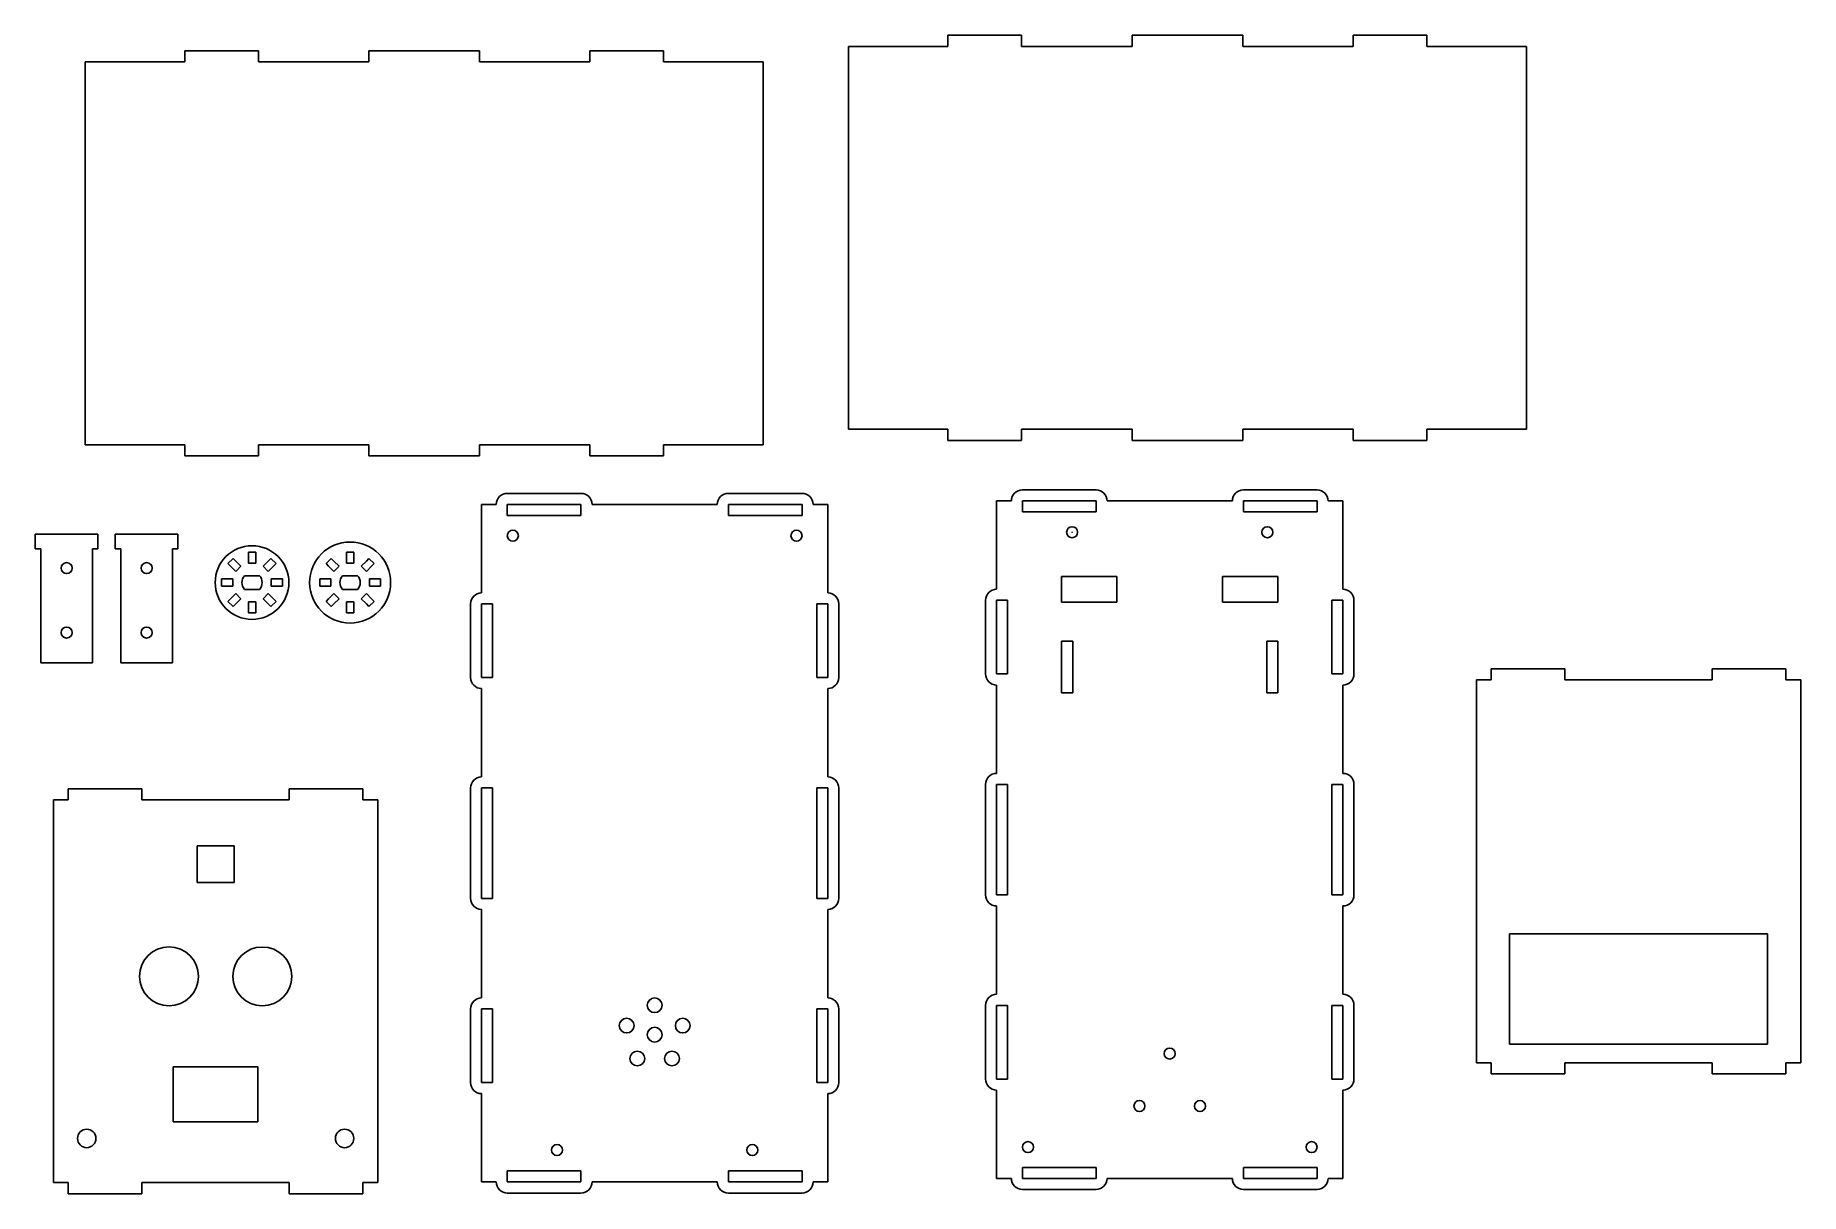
# Model space of a CAD drawing. Header units: millimetres. Extents: x 3 to 482, y 4 to 319.
import ezdxf

# ---------------------------------------------------------------- set-up
doc = ezdxf.new("R2010")
doc.units = ezdxf.units.MM
doc.header["$MEASUREMENT"] = 0

msp = doc.modelspace()

# ---------------------------------------------------------------- linework, layer by layer
for p, q in [((250.3, 316.01), (250.3, 319.01)), ((250.3, 319.01), (270.3, 319.01)), ((270.3, 319.01), (270.3, 316.01)), ((300.3, 316.01), (300.3, 319.01)), ((300.3, 319.01), (330.3, 319.01)), ((330.3, 319.01), (330.3, 316.01)), ((360.3, 316.01), (360.3, 319.01)), ((360.3, 319.01), (380.3, 319.01)), ((380.3, 319.01), (380.3, 316.01)), ((43.1, 311.83), (16.1, 311.83)), ((16.1, 207.83), (16.1, 311.83)), ((43.1, 311.83), (43.1, 314.83)), ((43.1, 314.83), (63.1, 314.83)), ((63.1, 314.83), (63.1, 311.83)), ((63.1, 311.83), (93.1, 311.83)), ((93.1, 311.83), (93.1, 314.83)), ((93.1, 314.83), (123.1, 314.83)), ((123.1, 314.83), (123.1, 311.83)), ((123.1, 311.83), (153.1, 311.83)), ((153.1, 311.83), (153.1, 314.83)), ((153.1, 314.83), (173.1, 314.83)), ((173.1, 314.83), (173.1, 311.83)), ((173.1, 311.83), (200.1, 311.83)), ((200.1, 207.83), (200.1, 311.83)), ((250.3, 316.01), (223.3, 316.01)), ((223.3, 212.01), (223.3, 316.01)), ((270.3, 316.01), (300.3, 316.01)), ((330.3, 316.01), (360.3, 316.01)), ((380.3, 316.01), (407.3, 316.01)), ((407.3, 212.01), (407.3, 316.01)), ((250.3, 212.01), (223.3, 212.01)), ((250.3, 212.01), (250.3, 209.01)), ((270.3, 209.01), (270.3, 212.01)), ((270.3, 212.01), (300.3, 212.01)), ((300.3, 212.01), (300.3, 209.01)), ((330.3, 209.01), (330.3, 212.01)), ((330.3, 212.01), (360.3, 212.01)), ((360.3, 212.01), (360.3, 209.01)), ((380.3, 209.01), (380.3, 212.01)), ((380.3, 212.01), (407.3, 212.01)), ((43.1, 207.83), (16.1, 207.83)), ((43.1, 207.83), (43.1, 204.83)), ((63.1, 204.83), (63.1, 207.83)), ((63.1, 207.83), (93.1, 207.83)), ((93.1, 207.83), (93.1, 204.83)), ((123.1, 204.83), (123.1, 207.83)), ((123.1, 207.83), (153.1, 207.83)), ((153.1, 207.83), (153.1, 204.83)), ((173.1, 204.83), (173.1, 207.83)), ((173.1, 207.83), (200.1, 207.83)), ((250.3, 209.01), (270.3, 209.01)), ((300.3, 209.01), (330.3, 209.01)), ((360.3, 209.01), (380.3, 209.01)), ((43.1, 204.83), (63.1, 204.83)), ((93.1, 204.83), (123.1, 204.83)), ((153.1, 204.83), (173.1, 204.83)), ((130.68, 194.6), (150.68, 194.6)), ((210.68, 194.6), (190.68, 194.6)), ((267.5, 192.56), (263.5, 192.56)), ((263.5, 192.56), (263.5, 168.56)), ((267.5, 192.56), (267.5, 192.56)), ((270.5, 195.56), (290.5, 195.56)), ((270.5, 189.56), (270.5, 192.56)), ((270.5, 192.56), (290.5, 192.56)), ((290.5, 192.56), (290.5, 189.56)), ((293.5, 192.56), (293.5, 192.56)), ((293.5, 192.56), (327.5, 192.56)), ((327.5, 192.56), (327.5, 192.56)), ((350.5, 195.56), (330.5, 195.56)), ((330.5, 192.56), (330.5, 189.56)), ((350.5, 192.56), (330.5, 192.56)), ((350.5, 189.56), (350.5, 192.56)), ((353.5, 192.56), (357.5, 192.56)), ((357.5, 192.56), (357.5, 168.56)), ((127.68, 191.6), (123.68, 191.6)), ((123.68, 191.6), (123.68, 167.6)), ((127.68, 191.6), (127.68, 191.6)), ((130.68, 188.6), (130.68, 191.6)), ((130.68, 191.6), (150.68, 191.6)), ((150.68, 188.6), (130.68, 188.6)), ((150.68, 191.6), (150.68, 188.6)), ((153.68, 191.6), (153.68, 191.6)), ((153.68, 191.6), (187.68, 191.6)), ((187.68, 191.6), (187.68, 191.6)), ((190.68, 191.6), (190.68, 188.6)), ((210.68, 191.6), (190.68, 191.6)), ((190.68, 188.6), (210.68, 188.6)), ((210.68, 188.6), (210.68, 191.6)), ((213.68, 191.6), (217.68, 191.6)), ((217.68, 191.6), (217.68, 167.6)), ((290.5, 189.56), (270.5, 189.56)), ((330.5, 189.56), (350.5, 189.56)), ((2.55, 183.56), (19.55, 183.56)), ((2.55, 179.56), (2.55, 183.56)), ((19.55, 183.56), (19.55, 179.56)), ((24.26, 183.56), (41.26, 183.56)), ((24.26, 179.56), (24.26, 183.56)), ((41.26, 183.56), (41.26, 179.56)), ((283.96, 184.06), (284.05, 184.06)), ((284, 184.02), (284, 184.11)), ((4.05, 179.56), (2.55, 179.56)), ((4.05, 148.56), (4.05, 179.56)), ((19.55, 179.56), (18.05, 179.56)), ((18.05, 179.56), (18.05, 148.56)), ((25.76, 179.56), (24.26, 179.56)), ((25.76, 148.56), (25.76, 179.56)), ((41.26, 179.56), (39.76, 179.56)), ((39.76, 179.56), (39.76, 148.56)), ((60.38, 177.64), (60.38, 178.64)), ((60.38, 178.64), (62.38, 178.64)), ((60.38, 177.64), (60.38, 175.64)), ((62.38, 178.64), (62.38, 177.64)), ((62.38, 175.64), (62.38, 177.64)), ((87, 177.64), (87, 178.64)), ((87, 178.64), (89, 178.64)), ((87, 177.64), (87, 175.64)), ((89, 178.64), (89, 177.64)), ((89, 175.64), (89, 177.64)), ((54.84, 175.52), (56.26, 176.93)), ((55.55, 174.81), (54.84, 175.52)), ((55.55, 174.81), (56.96, 173.4)), ((56.26, 176.93), (56.96, 176.22)), ((58.38, 174.81), (56.96, 176.22)), ((56.96, 173.4), (58.38, 174.81)), ((60.38, 175.64), (62.38, 175.64)), ((65.79, 176.22), (64.38, 174.81)), ((64.38, 174.81), (65.79, 173.4)), ((65.79, 176.22), (66.5, 176.93)), ((65.79, 173.4), (67.21, 174.81)), ((66.5, 176.93), (67.91, 175.52)), ((67.91, 175.52), (67.21, 174.81)), ((81.47, 175.52), (82.88, 176.93)), ((82.17, 174.81), (81.47, 175.52)), ((82.17, 174.81), (83.59, 173.4)), ((82.88, 176.93), (83.59, 176.22)), ((85, 174.81), (83.59, 176.22)), ((83.59, 173.4), (85, 174.81)), ((87, 175.64), (89, 175.64)), ((92.42, 176.22), (91, 174.81)), ((91, 174.81), (92.42, 173.4)), ((92.42, 176.22), (93.12, 176.93)), ((92.42, 173.4), (93.83, 174.81)), ((93.12, 176.93), (94.54, 175.52)), ((94.54, 175.52), (93.83, 174.81)), ((53.13, 169.39), (53.13, 171.39)), ((53.13, 171.39), (54.13, 171.39)), ((54.13, 169.39), (53.13, 169.39)), ((56.13, 171.39), (54.13, 171.39)), ((54.13, 169.39), (56.13, 169.39)), ((56.13, 169.39), (56.13, 171.39)), ((59.34, 172.24), (63.41, 172.24)), ((59.34, 168.54), (63.41, 168.54)), ((68.62, 171.39), (66.62, 171.39)), ((66.62, 171.39), (66.62, 169.39)), ((66.62, 169.39), (68.62, 169.39)), ((68.62, 171.39), (69.62, 171.39)), ((69.62, 169.39), (68.62, 169.39)), ((69.62, 171.39), (69.62, 169.39)), ((79.76, 169.39), (79.76, 171.39)), ((79.76, 171.39), (80.76, 171.39)), ((80.76, 169.39), (79.76, 169.39)), ((82.76, 171.39), (80.76, 171.39)), ((80.76, 169.39), (82.76, 169.39)), ((82.76, 169.39), (82.76, 171.39)), ((85.97, 172.24), (90.04, 172.24)), ((85.97, 168.54), (90.04, 168.54)), ((95.25, 171.39), (93.25, 171.39)), ((93.25, 171.39), (93.25, 169.39)), ((93.25, 169.39), (95.25, 169.39)), ((95.25, 171.39), (96.25, 171.39)), ((96.25, 169.39), (95.25, 169.39)), ((96.25, 171.39), (96.25, 169.39)), ((263.5, 168.56), (263.5, 168.56)), ((281.15, 165.06), (281.15, 172.06)), ((281.15, 172.06), (286.15, 172.06)), ((286.15, 172.06), (291.15, 172.06)), ((291.15, 172.06), (296.15, 172.06)), ((296.15, 172.06), (296.15, 168.56)), ((296.15, 168.56), (296.15, 165.06)), ((329.85, 172.06), (324.85, 172.06)), ((324.85, 172.06), (324.85, 165.06)), ((334.85, 172.06), (329.85, 172.06)), ((339.85, 172.06), (334.85, 172.06)), ((339.85, 165.06), (339.85, 172.06)), ((357.5, 168.56), (357.5, 168.56)), ((54.84, 165.27), (55.55, 165.98)), ((56.26, 163.86), (54.84, 165.27)), ((56.96, 167.39), (55.55, 165.98)), ((56.96, 164.57), (56.26, 163.86)), ((58.38, 165.98), (56.96, 167.39)), ((56.96, 164.57), (58.38, 165.98)), ((62.38, 165.15), (60.38, 165.15)), ((60.38, 165.15), (60.38, 163.15)), ((60.38, 162.15), (60.38, 163.15)), ((62.38, 163.15), (62.38, 165.15)), ((62.38, 163.15), (62.38, 162.15)), ((65.79, 167.39), (64.38, 165.98)), ((64.38, 165.98), (65.79, 164.57)), ((67.21, 165.98), (65.79, 167.39)), ((66.5, 163.86), (65.79, 164.57)), ((67.91, 165.27), (66.5, 163.86)), ((67.21, 165.98), (67.91, 165.27)), ((81.47, 165.27), (82.17, 165.98)), ((82.88, 163.86), (81.47, 165.27)), ((83.59, 167.39), (82.17, 165.98)), ((83.59, 164.57), (82.88, 163.86)), ((85, 165.98), (83.59, 167.39)), ((83.59, 164.57), (85, 165.98)), ((89, 165.15), (87, 165.15)), ((87, 165.15), (87, 163.15)), ((87, 162.15), (87, 163.15)), ((89, 163.15), (89, 165.15)), ((89, 163.15), (89, 162.15)), ((92.42, 167.39), (91, 165.98)), ((91, 165.98), (92.42, 164.57)), ((93.83, 165.98), (92.42, 167.39)), ((93.12, 163.86), (92.42, 164.57)), ((94.54, 165.27), (93.12, 163.86)), ((93.83, 165.98), (94.54, 165.27)), ((120.68, 144.6), (120.68, 164.6)), ((123.68, 167.6), (123.68, 167.6)), ((123.68, 164.6), (123.68, 144.6)), ((126.68, 164.6), (123.68, 164.6)), ((126.68, 144.6), (126.68, 164.6)), ((214.68, 144.6), (214.68, 164.6)), ((214.68, 164.6), (217.68, 164.6)), ((217.68, 167.6), (217.68, 167.6)), ((217.68, 164.6), (217.68, 144.6)), ((220.68, 144.6), (220.68, 164.6)), ((260.5, 145.56), (260.5, 165.56)), ((263.5, 165.56), (263.5, 145.56)), ((266.5, 165.56), (263.5, 165.56)), ((266.5, 145.56), (266.5, 165.56)), ((286.15, 165.06), (281.15, 165.06)), ((286.15, 165.06), (291.15, 165.06)), ((296.15, 165.06), (291.15, 165.06)), ((324.85, 165.06), (329.85, 165.06)), ((334.85, 165.06), (329.85, 165.06)), ((334.85, 165.06), (339.85, 165.06)), ((354.5, 145.56), (354.5, 165.56)), ((354.5, 165.56), (357.5, 165.56)), ((357.5, 165.56), (357.5, 145.56)), ((360.5, 145.56), (360.5, 165.56)), ((62.38, 162.15), (60.38, 162.15)), ((89, 162.15), (87, 162.15)), ((281.15, 147.46), (281.15, 154.46)), ((281.15, 154.46), (284.15, 154.46)), ((284.15, 154.46), (284.15, 140.46)), ((339.85, 154.46), (336.85, 154.46)), ((336.85, 154.46), (336.85, 140.46)), ((339.85, 147.46), (339.85, 154.46)), ((18.05, 148.56), (4.05, 148.56)), ((39.76, 148.56), (25.76, 148.56)), ((123.68, 144.6), (126.68, 144.6)), ((217.68, 144.6), (214.68, 144.6)), ((263.5, 145.56), (266.5, 145.56)), ((281.15, 140.46), (281.15, 147.46)), ((339.85, 140.46), (339.85, 147.46)), ((357.5, 145.56), (354.5, 145.56)), ((393.77, 39.99), (393.77, 143.99)), ((397.77, 143.99), (393.77, 143.99)), ((417.77, 146.99), (397.77, 146.99)), ((397.77, 146.99), (397.77, 143.99)), ((417.77, 143.99), (417.77, 146.99)), ((457.77, 143.99), (417.77, 143.99)), ((477.77, 146.99), (457.77, 146.99)), ((457.77, 146.99), (457.77, 143.99)), ((477.77, 143.99), (477.77, 146.99)), ((477.77, 143.99), (481.77, 143.99)), ((481.77, 39.99), (481.77, 143.99)), ((123.68, 117.6), (123.68, 141.6)), ((123.68, 141.6), (123.68, 141.6)), ((217.68, 117.6), (217.68, 141.6)), ((217.68, 141.6), (217.68, 141.6)), ((263.5, 118.56), (263.5, 142.56)), ((263.5, 142.56), (263.5, 142.56)), ((284.15, 140.46), (281.15, 140.46)), ((336.85, 140.46), (339.85, 140.46)), ((357.5, 118.56), (357.5, 142.56)), ((357.5, 142.56), (357.5, 142.56)), ((123.68, 117.6), (123.68, 117.6)), ((217.68, 117.6), (217.68, 117.6)), ((260.5, 85.56), (260.5, 115.56)), ((263.5, 118.56), (263.5, 118.56)), ((263.5, 100.56), (263.5, 115.56)), ((266.5, 115.56), (263.5, 115.56)), ((266.5, 85.56), (266.5, 115.56)), ((354.5, 85.56), (354.5, 115.56)), ((354.5, 115.56), (357.5, 115.56)), ((357.5, 118.56), (357.5, 118.56)), ((357.5, 100.56), (357.5, 115.56)), ((360.5, 85.56), (360.5, 115.56)), ((11.5, 111.41), (7.5, 111.41)), ((7.5, 111.41), (7.5, 7.41)), ((31.5, 114.41), (11.5, 114.41)), ((11.5, 114.41), (11.5, 111.41)), ((31.5, 111.41), (31.5, 114.41)), ((71.5, 111.41), (31.5, 111.41)), ((91.5, 114.41), (71.5, 114.41)), ((71.5, 114.41), (71.5, 111.41)), ((91.5, 111.41), (91.5, 114.41)), ((91.5, 111.41), (95.5, 111.41)), ((95.5, 111.41), (95.5, 7.41)), ((120.68, 84.6), (120.68, 114.6)), ((123.68, 99.6), (123.68, 114.6)), ((126.68, 114.6), (123.68, 114.6)), ((126.68, 84.6), (126.68, 114.6)), ((214.68, 84.6), (214.68, 114.6)), ((214.68, 114.6), (217.68, 114.6)), ((217.68, 99.6), (217.68, 114.6)), ((220.68, 84.6), (220.68, 114.6)), ((46.5, 88.91), (46.5, 98.91)), ((46.5, 98.91), (56.5, 98.91)), ((56.5, 98.91), (56.5, 88.91)), ((123.68, 99.6), (123.68, 84.6)), ((217.68, 99.6), (217.68, 84.6)), ((263.5, 100.56), (263.5, 85.56)), ((357.5, 100.56), (357.5, 85.56)), ((56.5, 88.91), (46.5, 88.91)), ((123.68, 84.6), (126.68, 84.6)), ((123.68, 57.6), (123.68, 81.6)), ((123.68, 81.6), (123.68, 81.6)), ((217.68, 84.6), (214.68, 84.6)), ((217.68, 57.6), (217.68, 81.6)), ((217.68, 81.6), (217.68, 81.6)), ((263.5, 85.56), (266.5, 85.56)), ((263.5, 58.56), (263.5, 82.56)), ((263.5, 82.56), (263.5, 82.56)), ((357.5, 85.56), (354.5, 85.56)), ((357.5, 58.56), (357.5, 82.56)), ((357.5, 82.56), (357.5, 82.56)), ((472.77, 74.99), (402.77, 74.99)), ((402.77, 74.99), (402.77, 44.99)), ((472.77, 44.99), (472.77, 74.99)), ((123.68, 57.6), (123.68, 57.6)), ((217.68, 57.6), (217.68, 57.6)), ((263.5, 58.56), (263.5, 58.56)), ((357.5, 58.56), (357.5, 58.56)), ((120.68, 34.6), (120.68, 54.6)), ((126.68, 54.6), (123.68, 54.6)), ((123.68, 54.6), (123.68, 34.6)), ((126.68, 34.6), (126.68, 54.6)), ((214.68, 54.6), (217.68, 54.6)), ((214.68, 34.6), (214.68, 54.6)), ((217.68, 54.6), (217.68, 34.6)), ((220.68, 34.6), (220.68, 54.6)), ((260.5, 35.56), (260.5, 55.56)), ((266.5, 55.56), (263.5, 55.56)), ((263.5, 55.56), (263.5, 35.56)), ((266.5, 35.56), (266.5, 55.56)), ((354.5, 55.56), (357.5, 55.56)), ((354.5, 35.56), (354.5, 55.56)), ((357.5, 55.56), (357.5, 35.56)), ((360.5, 35.56), (360.5, 55.56)), ((402.77, 44.99), (472.77, 44.99)), ((40, 38.91), (63, 38.91)), ((40, 23.91), (40, 38.91)), ((63, 38.91), (63, 23.91)), ((397.77, 39.99), (393.77, 39.99)), ((397.77, 39.99), (397.77, 36.99)), ((417.77, 36.99), (417.77, 39.99)), ((417.77, 39.99), (457.77, 39.99)), ((457.77, 39.99), (457.77, 36.99)), ((477.77, 36.99), (477.77, 39.99)), ((477.77, 39.99), (481.77, 39.99)), ((123.68, 34.6), (126.68, 34.6)), ((217.68, 34.6), (214.68, 34.6)), ((263.5, 35.56), (266.5, 35.56)), ((357.5, 35.56), (354.5, 35.56)), ((397.77, 36.99), (417.77, 36.99)), ((457.77, 36.99), (477.77, 36.99)), ((123.68, 7.6), (123.68, 31.6)), ((217.68, 31.6), (217.68, 31.6)), ((217.68, 7.6), (217.68, 31.6)), ((263.5, 8.56), (263.5, 32.56)), ((357.5, 32.56), (357.5, 32.56)), ((357.5, 8.56), (357.5, 32.56)), ((63, 23.91), (40, 23.91)), ((150.68, 10.6), (130.68, 10.6)), ((130.68, 10.6), (130.68, 7.6)), ((150.68, 7.6), (150.68, 10.6)), ((190.68, 7.6), (190.68, 10.6)), ((190.68, 10.6), (210.68, 10.6)), ((210.68, 10.6), (210.68, 7.6)), ((290.5, 11.56), (270.5, 11.56)), ((270.5, 11.56), (270.5, 8.56)), ((290.5, 8.56), (290.5, 11.56)), ((330.5, 8.56), (330.5, 11.56)), ((330.5, 11.56), (350.5, 11.56)), ((350.5, 11.56), (350.5, 8.56)), ((11.5, 7.41), (7.5, 7.41)), ((11.5, 7.41), (11.5, 4.41)), ((31.5, 4.41), (31.5, 7.41)), ((31.5, 7.41), (71.5, 7.41)), ((71.5, 7.41), (71.5, 4.41)), ((91.5, 4.41), (91.5, 7.41)), ((91.5, 7.41), (95.5, 7.41)), ((127.68, 7.6), (123.68, 7.6)), ((130.68, 7.6), (150.68, 7.6)), ((153.68, 7.6), (153.68, 7.6)), ((153.68, 7.6), (187.68, 7.6)), ((187.68, 7.6), (187.68, 7.6)), ((210.68, 7.6), (190.68, 7.6)), ((213.68, 7.6), (213.68, 7.6)), ((213.68, 7.6), (217.68, 7.6)), ((267.5, 8.56), (263.5, 8.56)), ((270.5, 8.56), (290.5, 8.56)), ((290.5, 5.56), (270.5, 5.56)), ((293.5, 8.56), (293.5, 8.56)), ((293.5, 8.56), (327.5, 8.56)), ((327.5, 8.56), (327.5, 8.56)), ((350.5, 8.56), (330.5, 8.56)), ((330.5, 5.56), (350.5, 5.56)), ((353.5, 8.56), (353.5, 8.56)), ((353.5, 8.56), (357.5, 8.56)), ((11.5, 4.41), (31.5, 4.41)), ((71.5, 4.41), (91.5, 4.41)), ((150.68, 4.6), (130.68, 4.6)), ((190.68, 4.6), (210.68, 4.6))]:
    msp.add_line(p, q)
for centre, radius in [((132.18, 183.1), 1.5), ((209.18, 183.1), 1.5), ((284, 184.06), 1.5), ((337, 184.06), 1.5), ((61.38, 170.39), 10), ((88, 170.39), 11), ((11.05, 174.31), 1.5), ((32.76, 174.31), 1.5), ((11.05, 156.81), 1.5), ((32.76, 156.81), 1.5), ((38.85, 63.44), 8), ((64.15, 63.41), 8), ((170.68, 55.6), 2), ((163.07, 50.07), 2), ((170.68, 47.6), 2), ((178.29, 50.07), 2), ((310.5, 42.47), 1.5), ((165.97, 41.12), 2), ((175.38, 41.12), 2), ((302.27, 28.22), 1.5), ((318.73, 28.22), 1.5), ((16.5, 19.41), 2.5), ((86.5, 19.41), 2.5), ((144.18, 16.26), 1.5), ((197.18, 16.26), 1.5), ((272, 17.06), 1.5), ((349, 17.06), 1.5)]:
    msp.add_circle(centre, radius)
for centre, radius, start, end in [((130.68, 191.6), 3, 90, 180), ((150.68, 191.6), 3, 0, 90), ((190.68, 191.6), 3, 90, 180), ((210.68, 191.6), 3, 0, 90), ((270.5, 192.56), 3, 90, 180), ((290.5, 192.56), 3, 0, 90), ((330.5, 192.56), 3, 90, 180), ((350.5, 192.56), 3, 0, 90), ((61.38, 170.39), 2.75, 137.7221, 222.2779), ((61.38, 170.39), 2.75, 317.7221, 42.2779), ((88, 170.39), 2.75, 137.7221, 222.2779), ((88, 170.39), 2.75, 317.7221, 42.2779), ((263.5, 165.56), 3, 90, 180), ((357.5, 165.56), 3, 0, 90), ((123.68, 164.6), 3, 90, 180), ((217.68, 164.6), 3, 0, 90), ((123.68, 144.6), 3, 180, 270), ((217.68, 144.6), 3, 270, 0), ((263.5, 145.56), 3, 180, 270), ((357.5, 145.56), 3, 270, 0), ((123.68, 114.6), 3, 90, 180), ((217.68, 114.6), 3, 0, 90), ((263.5, 115.56), 3, 90, 180), ((357.5, 115.56), 3, 0, 90), ((123.68, 84.6), 3, 180, 270), ((217.68, 84.6), 3, 270, 0), ((263.5, 85.56), 3, 180, 270), ((357.5, 85.56), 3, 270, 0), ((123.68, 54.6), 3, 90, 180), ((217.68, 54.6), 3, 0, 90), ((263.5, 55.56), 3, 90, 180), ((357.5, 55.56), 3, 0, 90), ((123.68, 34.6), 3, 180, 270), ((217.68, 34.6), 3, 270, 0), ((263.5, 35.56), 3, 180, 270), ((357.5, 35.56), 3, 270, 0), ((130.68, 7.6), 3, 180, 270), ((150.68, 7.6), 3, 270, 0), ((190.68, 7.6), 3, 180, 270), ((210.68, 7.6), 3, 270, 0), ((270.5, 8.56), 3, 180, 270), ((290.5, 8.56), 3, 270, 0), ((330.5, 8.56), 3, 180, 270), ((350.5, 8.56), 3, 270, 0)]:
    msp.add_arc(centre, radius, start, end)

doc.saveas('drawing.dxf')
